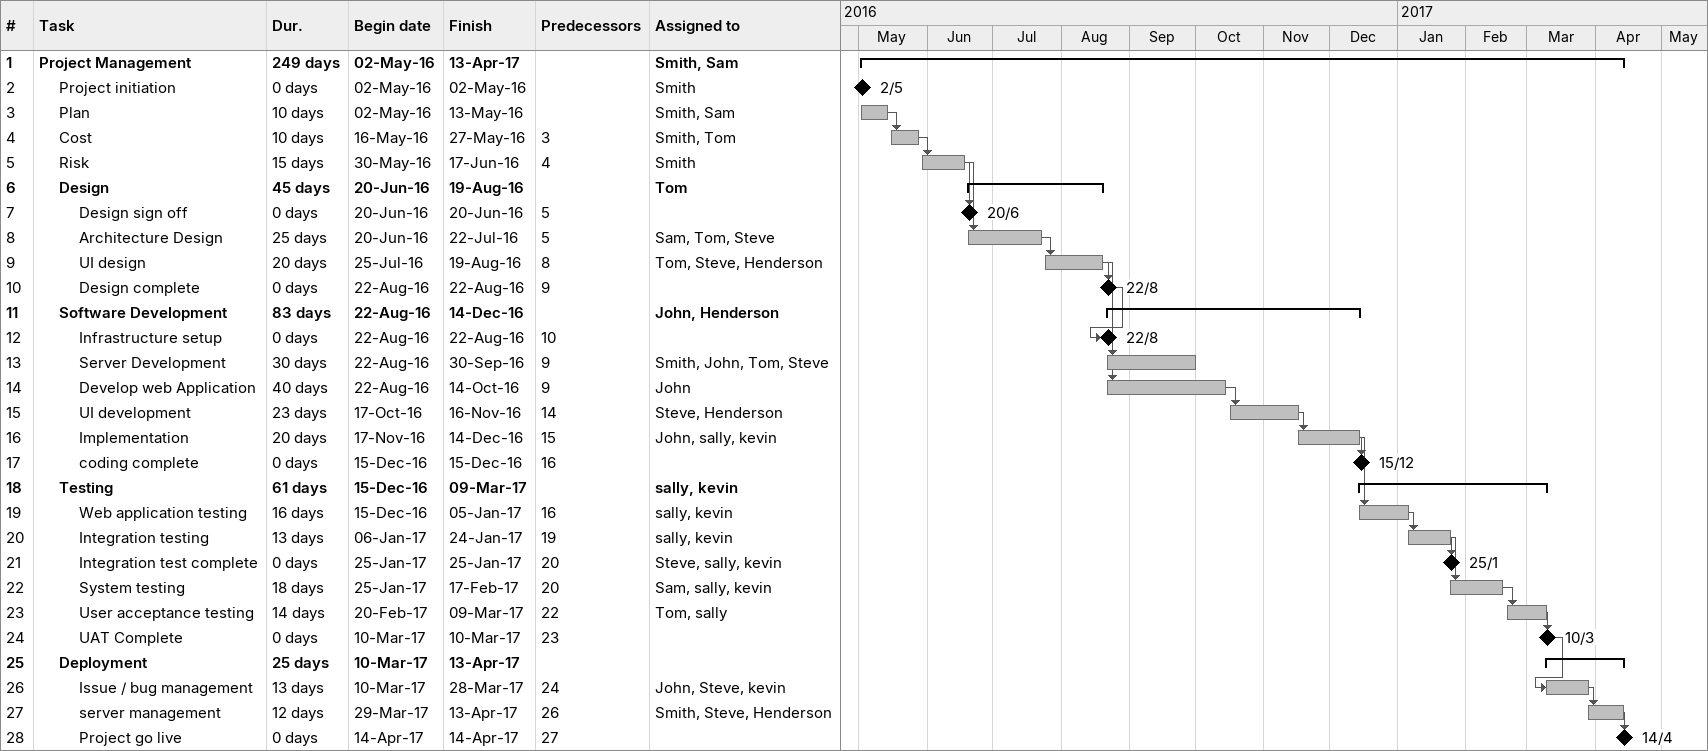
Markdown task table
| ID | Level | Task | Duration | Start | Finish | Predecessors | Resources |
|---|---|---|---|---|---|---|---|
| 1 | 1 | **Project Management** | 249d | 2016-05-02 | 2017-04-13 |  | Smith, Sam |
| 2 | 2 | Project initiation | 0d | 2016-05-02 | 2016-05-02 |  | Smith |
| 3 | 2 | Plan | 10d | 2016-05-02 | 2016-05-13 |  | Smith, Sam |
| 4 | 2 | Cost | 10d | 2016-05-16 | 2016-05-27 | 3 | Smith, Tom |
| 5 | 2 | Risk | 15d | 2016-05-30 | 2016-06-17 | 4 | Smith |
| 6 | 2 | **Design** | 45d | 2016-06-20 | 2016-08-19 |  | Tom |
| 7 | 3 | Design sign off | 0d | 2016-06-20 | 2016-06-20 | 5 |  |
| 8 | 3 | Architecture Design | 25d | 2016-06-20 | 2016-07-22 | 5 | Sam, Tom, Steve |
| 9 | 3 | UI design | 20d | 2016-07-25 | 2016-08-19 | 8 | Tom, Steve, Henderson |
| 10 | 3 | Design complete | 0d | 2016-08-22 | 2016-08-22 | 9 |  |
| 11 | 2 | **Software Development** | 83d | 2016-08-22 | 2016-12-14 |  | John, Henderson |
| 12 | 3 | Infrastructure setup | 0d | 2016-08-22 | 2016-08-22 | 10 |  |
| 13 | 3 | Server Development | 30d | 2016-08-22 | 2016-09-30 | 9 | Smith, John, Tom, Steve |
| 14 | 3 | Develop web Application | 40d | 2016-08-22 | 2016-10-14 | 9 | John |
| 15 | 3 | UI development | 23d | 2016-10-17 | 2016-11-16 | 14 | Steve, Henderson |
| 16 | 3 | Implementation | 20d | 2016-11-17 | 2016-12-14 | 15 | John, sally, kevin |
| 17 | 3 | coding complete | 0d | 2016-12-15 | 2016-12-15 | 16 |  |
| 18 | 2 | **Testing** | 61d | 2016-12-15 | 2017-03-09 |  | sally, kevin |
| 19 | 3 | Web application testing | 16d | 2016-12-15 | 2017-01-05 | 16 | sally, kevin |
| 20 | 3 | Integration testing | 13d | 2017-01-06 | 2017-01-24 | 19 | sally, kevin |
| 21 | 3 | Integration test complete | 0d | 2017-01-25 | 2017-01-25 | 20 | Steve, sally, kevin |
| 22 | 3 | System testing | 18d | 2017-01-25 | 2017-02-17 | 20 | Sam, sally, kevin |
| 23 | 3 | User acceptance testing | 14d | 2017-02-20 | 2017-03-09 | 22 | Tom, sally |
| 24 | 3 | UAT Complete | 0d | 2017-03-10 | 2017-03-10 | 23 |  |
| 25 | 2 | **Deployment** | 25d | 2017-03-10 | 2017-04-13 |  |  |
| 26 | 3 | Issue / bug management | 13d | 2017-03-10 | 2017-03-28 | 24 | John, Steve, kevin |
| 27 | 3 | server management | 12d | 2017-03-29 | 2017-04-13 | 26 | Smith, Steve, Henderson |
| 28 | 3 | Project go live | 0d | 2017-04-14 | 2017-04-14 | 27 |  |
